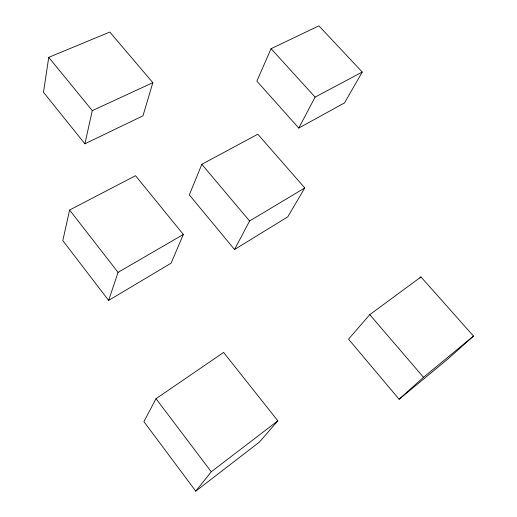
<?xml version="1.0" encoding="UTF-8"?>
<svg xmlns="http://www.w3.org/2000/svg" width="517" height="517" viewBox="0 0 517 517"><rect width="100%" height="100%" fill="white"/><g stroke="black" fill="none" stroke-linecap="round" stroke-linejoin="round"><path stroke-width="0.78" d="M48.747 57.342L43.493 92.297L84.891 143.81L142.996 115.814L152.838 82.675L109.804 32.06L48.747 57.342L92.291 110.638L84.891 143.81M69.601 210.031L62.803 240.599L108.622 300.409L171.082 263.192L183.341 234.466L135.544 175.696L69.601 210.031L118.063 272.362L108.622 300.409M201.837 164.303L189.319 194.89L234.537 249.517L287.775 216.836L304.772 187.93L257.815 134.213L201.837 164.303L249.595 220.998L234.537 249.517M271.063 48.701L256.871 81.117L298.768 128.067L344.509 102.915L362.23 72.037L318.905 25.85L271.063 48.701L315.118 97.125L298.768 128.067M156.005 398.71L143.9 421.607L195.762 491.15L259.502 442.009L277.842 420.812L223.609 352.432L156.005 398.71L211.266 471.782L195.762 491.15M369.765 314.646L348.542 339.165L399.13 399.234L447.754 359.082L473.507 336.076L420.974 276.95L369.765 314.646L423.494 377.3L399.13 399.234M419.914 278.127L420.974 276.95M423.494 377.3L473.507 336.076M211.266 471.782L277.842 420.812M249.595 220.998L304.772 187.93M118.063 272.362L183.341 234.466M315.118 97.125L362.23 72.037M92.291 110.638L152.838 82.675"/></g></svg>
